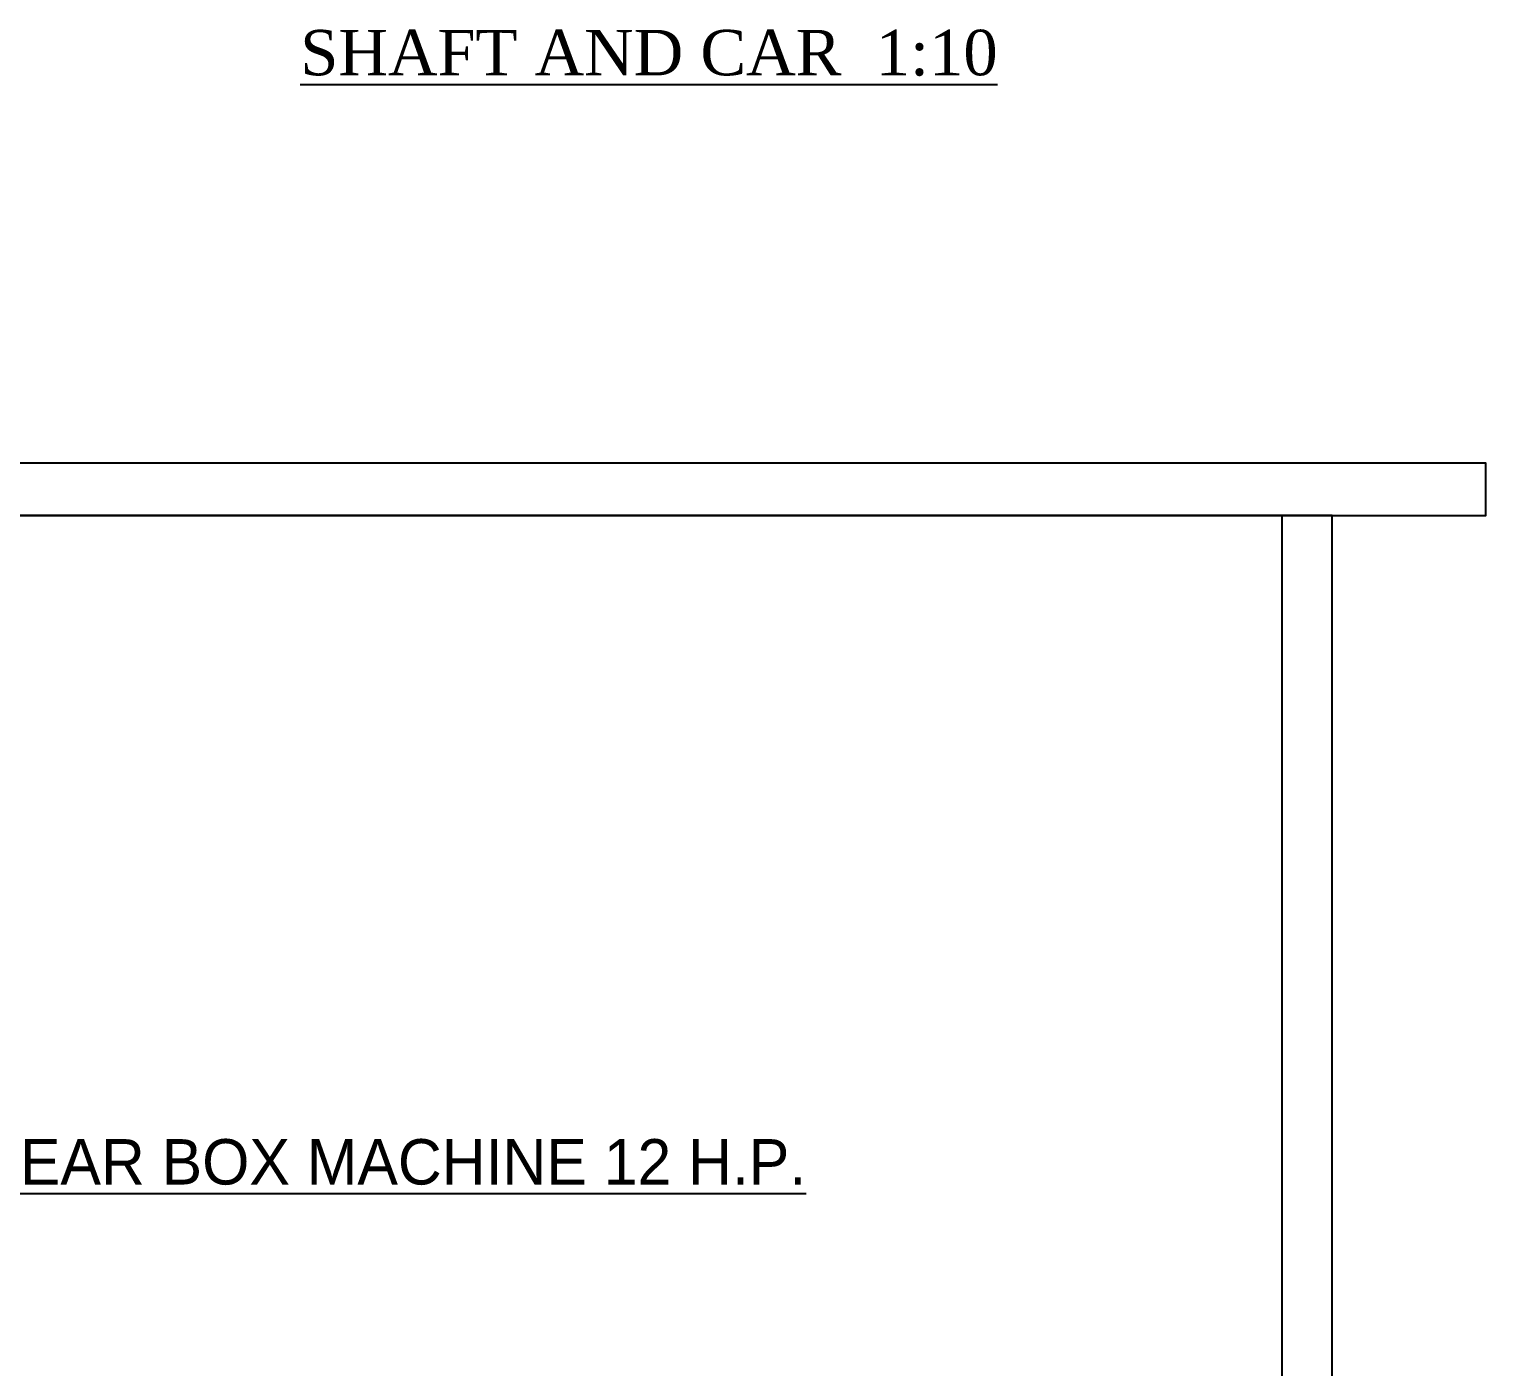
# Model space of a CAD drawing. Header units: millimetres. Extents: x -60342 to 1024385, y -25305 to 32879.
# Drawn here: x 1756 to 3360, y -4457 to -2984 of the extents above; entities that cross this region are included whole.
import ezdxf

# ---------------------------------------------------------------- set-up
doc = ezdxf.new("R2010")
doc.units = ezdxf.units.MM

msp = doc.modelspace()

# ---------------------------------------------------------------- linework, layer by layer
for points in [[(1360.255, -3519.615), (3360.255, -3519.615), (3360.255, -3462.022), (1360.255, -3462.022)], [(1510.255, -5467.863), (3190.995, -5467.863), (3190.995, -3519.615), (1510.255, -3519.615)], [(3190.995, -3519.615), (3135.692, -3519.615), (3135.692, -5331.167), (3190.995, -5331.167)]]:
    msp.add_lwpolyline(points, close=True)

# ---------------------------------------------------------------- texts
at = {"insert": (2054.853, -2985.15, -137), "char_height": 50, "attachment_point": 1}
msp.add_mtext_dynamic_manual_height_columns('{\\Fcent|c0;\\L\\C6;SHAFT AND CAR  1:10}', width=2331.14753, gutter_width=200, heights=[0], dxfattribs=at)
at = {"ltscale": 4, "insert": (1694.256, -4206.328), "char_height": 50, "attachment_point": 1}
msp.add_mtext_dynamic_manual_height_columns('{\\Fcadnw-1|c0;\\LGEAR BOX MACHINE 12 H.P.}', width=2211.04972, gutter_width=200, heights=[111.151], dxfattribs=at)

doc.saveas('drawing.dxf')
